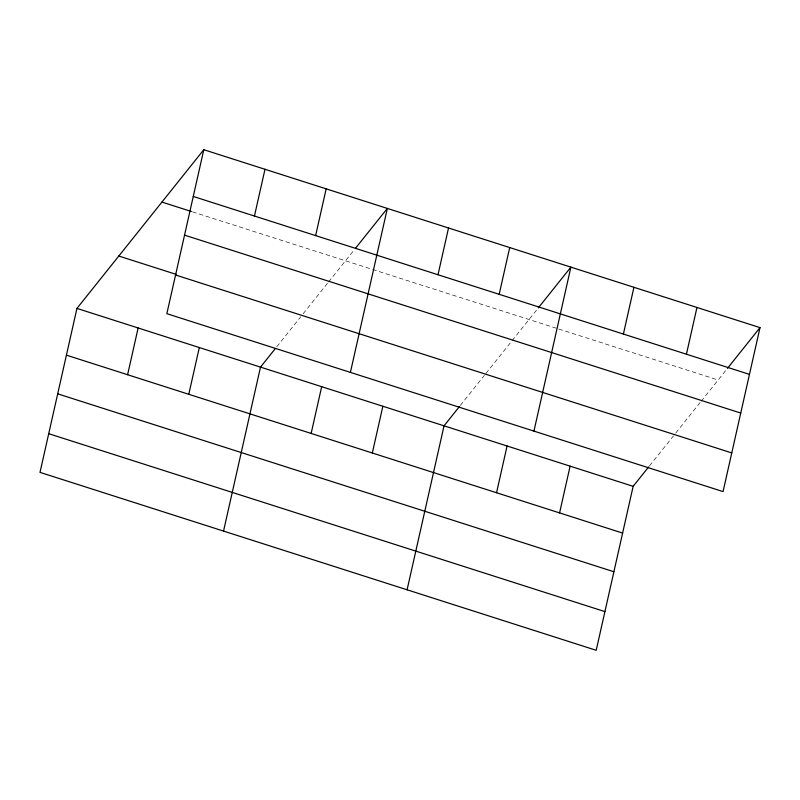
<?xml version="1.0" encoding="UTF-8"?>
<svg xmlns="http://www.w3.org/2000/svg" width="800" height="800" viewBox="0 0 800 800"><rect width="100%" height="100%" fill="white"/><g stroke="black" fill="none" stroke-linecap="round" stroke-linejoin="round"><path stroke-width="0.6" stroke-dasharray="4 3" d="M276.78 346.75L300.81 316.69M303.13 313.78L327.77 282.95M328.54 281.99L354.01 250.12M460.32 405.46L484.35 375.4M485.9 373.46L537.56 308.84M649.43 465.96L673.46 435.89M675.78 432.99L700.42 402.16M701.19 401.2L726.67 369.33M192.53 211.86L557.58 328.64M558.77 329.02L718.14 380"/><path stroke-width="1.2" d="M203.8 149.71L166.85 313.68L723.05 491.6L760 327.63L203.8 149.71L76.95 308.4L40 472.37L596.2 650.29L633.15 486.32L648.65 466.93M127.6 374.72L138.13 327.97M188.78 394.29L199.31 347.54M254.45 216.03L264.99 169.28M223.54 531.08L260.5 367.12L275.23 348.69M315.63 235.6L326.17 188.85M311.14 433.44L321.68 386.69M350.4 372.39L387.35 208.42L355.57 248.18M372.32 453.01L382.86 406.26M438 274.74L448.53 227.99M407.09 589.8L444.04 425.83L459.55 406.43M499.18 294.31L509.71 247.57M496.54 492.74L507.08 445.99M533.94 431.11L570.89 267.14L538.33 307.87M559.58 512.91L570.11 466.16M623.39 334.05L633.93 287.3M686.43 354.21L696.96 307.47M727.44 368.36L760 327.63M193.27 196.46L749.46 374.38M161.94 202.08L191.36 211.49M184.55 235.14L740.75 413.06M118.81 256.03L176.47 274.47M175.57 274.99L731.77 452.92M76.95 308.4L633.15 486.32M66.42 355.15L622.61 533.07M57.7 393.83L613.89 571.75M48.72 433.69L604.91 611.61"/></g></svg>
